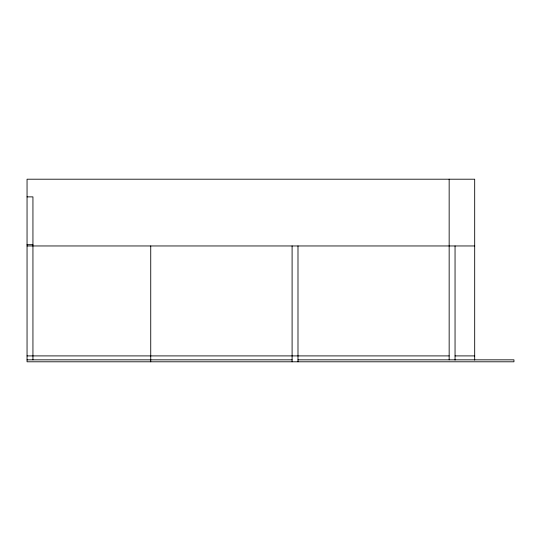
<?xml version="1.0" encoding="UTF-8"?>
<svg xmlns="http://www.w3.org/2000/svg" width="541" height="541" viewBox="0 0 541 541"><rect width="100%" height="100%" fill="white"/><g stroke="black" fill="none" stroke-linecap="round" stroke-linejoin="round"><path stroke-width="0.81" d="M27.05 196.877L32.94 196.877L32.94 359.833M27.05 244.681L32.94 244.681M27.05 245.959L474.687 245.959M27.05 355.904L449.158 355.904M455.049 355.904L474.687 355.904M27.05 359.833L292.099 359.833M297.99 359.833L513.95 359.833L513.95 361.794L27.05 361.794L27.05 179.206L474.687 179.206L474.687 360.11M455.049 245.959L455.049 360.11M449.158 179.206L449.158 359.833M297.99 245.959L297.99 361.794M292.099 245.959L292.099 361.794M150.736 245.959L150.736 361.794"/></g></svg>
